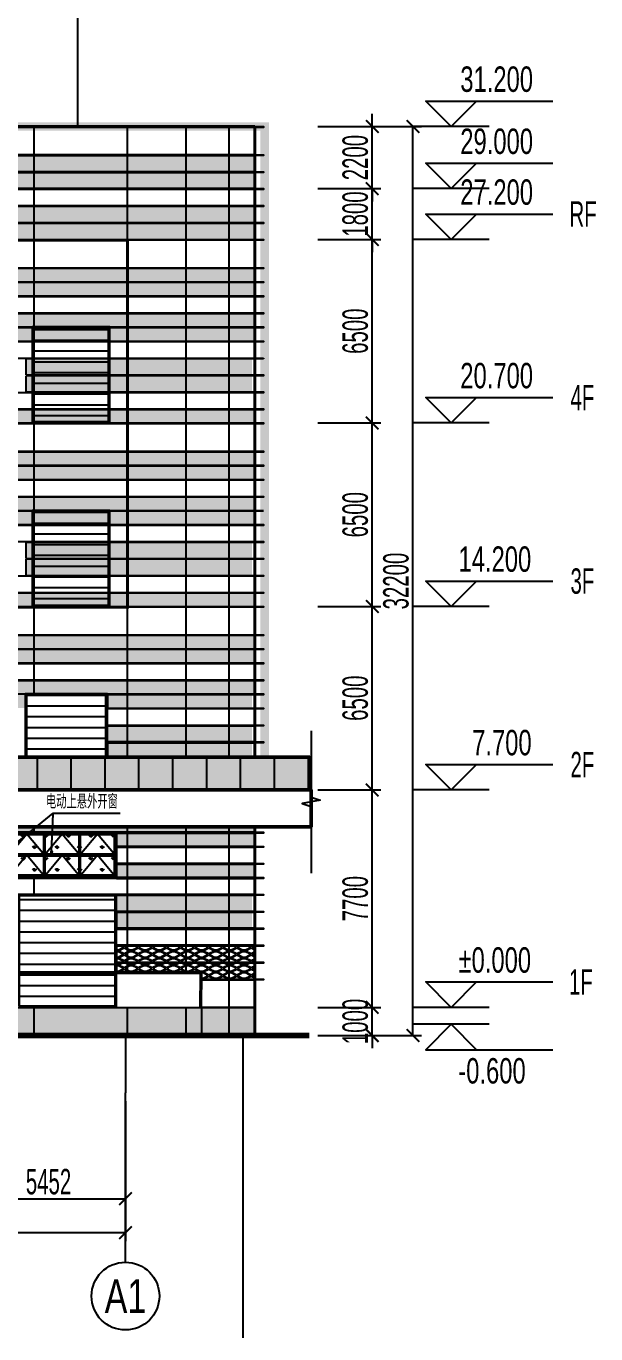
# Model space of a CAD drawing. Extents: x 137748 to 546915, y -417571 to -267079.
# Drawn here: x 280905 to 301083, y -380068 to -333748 of the extents above; entities that cross this region are included whole.
import ezdxf
from ezdxf.enums import TextEntityAlignment as Align

# ---------------------------------------------------------------- set-up
doc = ezdxf.new("R2010")
doc.units = 0
doc.layers.get('0').update_dxf_attribs({"color": 8})
doc.layers.get('Defpoints').update_dxf_attribs({"color": 8})
for name, color, linetype in [('#填充层', 8, 'Continuous'), ('#大样、节点索引蓝线', 8, 'Continuous'), ('#幕墙分格线-立面', 8, 'Continuous'), ('#文字', 8, 'Continuous'), ('#标注', 8, 'Continuous'), ('A-ELEV-1', 8, 'Continuous'), ('A-ELEV-2', 8, 'Continuous'), ('A-ELEV-3', 8, 'Continuous'), ('A-ELEV-8', 8, 'Continuous'), ('A-FLOR-RAIL', 8, 'Continuous'), ('DIM_LEAD', 8, 'Continuous'), ('DIM_SYMB', 8, 'Continuous'), ('E-HATCH3', 8, 'Continuous'), ('E_WINDOW', 8, 'Continuous'), ('STAIR', 8, 'Continuous'), ('xx', 8, 'Continuous')]:
    doc.layers.add(name, color=color, linetype=linetype)
doc.layers.add('A-WALL', color=8, linetype='Continuous', lineweight=50)
doc.layers.add('PUB_TEXT', color=8, linetype='Continuous', lineweight=5)
doc.styles.add('#文字', font='jrs.shx', dxfattribs={"width": 0.7, "bigfont": 'hztxt.shx'})
doc.styles.add('_TCH_DIM', font='SIMPLEX', dxfattribs={"bigfont": 'GBCBIG'})
doc.styles.add('HZ', font='jrs.shx', dxfattribs={"width": 0.6, "bigfont": 'hztxt.shx'})
doc.styles.add('JHZX', font='jrs.shx', dxfattribs={"width": 0.6, "bigfont": 'jhz.shx'})
doc.styles.add('楷体', font='', dxfattribs={"width": 0.75})
doc.styles.get('楷体').set_extended_font_data('KaiTi_GB2312')
doc.dimstyles.new('JZBZ-300', dxfattribs={"dimscale": 300, "dimtxt": 3, "dimasz": 1.5, "dimexe": 1, "dimexo": 1, "dimgap": 0.5, "dimtad": 1, "dimdec": 0, "dimdsep": 46, "dimtxsty": 'JHZX', "dimblk1": 'ARCHTICK', "dimblk2": 'ARCHTICK', "dimsah": 1, "dimcen": 0, "dimclrd": 1, "dimclre": 1, "dimclrt": 2, "dimadec": 1, "dimazin": 2, "dimtfac": 1, "dimtdec": 0, "dimtix": 1, "dimtmove": 0, "dimatfit": 3, "dimfxl": 1, "dimtolj": 1, "dimlwd": -1, "dimlwe": -1, "dimarcsym": 1})
pattern_1 = [(270, (57321.7, 368403.2), (500, -250), [50, -200]), (270, (57421.7, 368403.2), (500, -250), [50, -200]), (5e-10, (57571.7, 368478.22), (500, 250), [100, -400]), (5e-10, (57571.7, 368028.22), (500, 250), [100, -400]), (333.43495, (57171.71, 368503.22), (500, -2e-07), [223.6, -335.417]), (333.43495, (57371.71, 368353.22), (500, -1e-05), [223.6, -335.417]), (333.43495, (57171.71, 368478.22), (500, -2e-07), [167.7, -111.8, 167.7, -111.817]), (26.56505, (57171.71, 368278.22), (500, 2e-07), [167.7, -111.8, 167.7, -111.817]), (26.56505, (57371.71, 368403.22), (500, 2e-07), [223.6, -335.417]), (26.56505, (57171.71, 368253.22), (500, 2e-07), [223.6, -335.417])]
pattern_2 = [(0, (-232459.92, 369503.2), (0, 381), [])]

# ---------------------------------------------------------------- blocks, each defined once
blk = doc.blocks.new('R6-R1网格')
at = {"layer": 'E-HATCH3'}
h = blk.add_hatch(dxfattribs=at)
h.set_pattern_fill('菱形金属网', color=256, scale=250, angle=-90, style=0)
h.set_pattern_definition(pattern_1)
h.paths.add_polyline_path([(139050, 29600), (22887, 29600), (22887, 30170), (139050, 30170)])
h = blk.add_hatch(dxfattribs=at)
h.set_pattern_fill('菱形金属网', color=256, scale=250, angle=-90, style=0)
h.set_pattern_definition(pattern_1)
h.paths.add_polyline_path([(139050, 29000), (22887, 29000), (22887, 29570), (139050, 29570)])
h = blk.add_hatch(dxfattribs=at)
h.set_pattern_fill('菱形金属网', color=256, scale=250, angle=-90, style=0)
h.set_pattern_definition(pattern_1)
h.paths.add_polyline_path([(22887, 27800), (139050, 27800), (139050, 28370), (22887, 28370)])
h = blk.add_hatch(dxfattribs=at)
h.set_pattern_fill('菱形金属网', color=256, scale=250, angle=-90, style=0)
h.set_pattern_definition(pattern_1)
h.paths.add_polyline_path([(22887, 27200), (139050, 27200), (139050, 27770), (22887, 27770)])
h = blk.add_hatch(dxfattribs=at)
h.set_pattern_fill('菱形金属网', color=256, scale=250, angle=-90, style=0)
h.set_pattern_definition(pattern_1)
h.paths.add_polyline_path([(22887, 25700), (139050, 25700), (139050, 26170), (22887, 26170)])
h = blk.add_hatch(dxfattribs=at)
h.set_pattern_fill('菱形金属网', color=256, scale=250, angle=-90, style=0)
h.set_pattern_definition(pattern_1)
h.paths.add_polyline_path([(22887, 25200), (139050, 25200), (139050, 25670), (22887, 25670)])
h = blk.add_hatch(dxfattribs=at)
h.set_pattern_fill('菱形金属网', color=256, scale=250, angle=-90, style=0)
h.set_pattern_definition(pattern_1)
h.paths.add_polyline_path([(22887, 24100), (139050, 24100), (139050, 24570), (22887, 24570)])
h = blk.add_hatch(dxfattribs=at)
h.set_pattern_fill('菱形金属网', color=256, scale=250, angle=-90, style=0)
h.set_pattern_definition(pattern_1)
h.paths.add_polyline_path([(22887, 23600), (139050, 23600), (139050, 24070), (22887, 24070)])
h = blk.add_hatch(dxfattribs=at)
h.set_pattern_fill('菱形金属网', color=256, scale=250, angle=-90, style=0)
h.set_pattern_definition(pattern_1)
h.paths.add_polyline_path([(33983, 22400), (33983, 22970), (22984, 22970), (22984, 22400)])
h.paths.add_polyline_path([(69519, 22400), (69519, 22970), (35648, 22970), (35648, 22400)])
h.paths.add_polyline_path([(93699, 22400), (93699, 22970), (71311, 22970), (71311, 22400)])
h.paths.add_polyline_path([(129285, 22400), (129285, 22970), (95491, 22970), (95491, 22400)])
h.paths.add_polyline_path([(130950, 22970), (130950, 22400), (138950, 22400), (138950, 22970)])
h = blk.add_hatch(dxfattribs=at)
h.set_pattern_fill('菱形金属网', color=256, scale=250, angle=-90, style=0)
h.set_pattern_definition(pattern_1)
h.paths.add_polyline_path([(33983, 21800), (33983, 22370), (22984, 22370), (22984, 21800)])
h.paths.add_polyline_path([(69519, 21800), (69519, 22370), (35648, 22370), (35648, 21800)])
h.paths.add_polyline_path([(93699, 21800), (93699, 22370), (71311, 22370), (71311, 21800)])
h.paths.add_polyline_path([(129285, 21800), (129285, 22370), (95491, 22370), (95491, 21800)])
h.paths.add_polyline_path([(130950, 22370), (130950, 21800), (138950, 21800), (138950, 22370)])
h = blk.add_hatch(dxfattribs=at)
h.set_pattern_fill('菱形金属网', color=256, scale=250, angle=-90, style=0)
h.set_pattern_definition(pattern_1)
h.paths.add_polyline_path([(-100, 20700), (139050, 20700), (139050, 21170), (-100, 21170)])
h = blk.add_hatch(dxfattribs=at)
h.set_pattern_fill('菱形金属网', color=256, scale=250, angle=-90, style=0)
h.set_pattern_definition(pattern_1)
h.paths.add_polyline_path([(-100, 19200), (139050, 19200), (139050, 19670), (-100, 19670)])
h = blk.add_hatch(dxfattribs=at)
h.set_pattern_fill('菱形金属网', color=256, scale=250, angle=-90, style=0)
h.set_pattern_definition(pattern_1)
h.paths.add_polyline_path([(-100, 18700), (139050, 18700), (139050, 19170), (-100, 19170)])
h = blk.add_hatch(dxfattribs=at)
h.set_pattern_fill('菱形金属网', color=256, scale=250, angle=-90, style=0)
h.set_pattern_definition(pattern_1)
h.paths.add_polyline_path([(-100, 17600), (139050, 17600), (139050, 18070), (-100, 18070)])
h = blk.add_hatch(dxfattribs=at)
h.set_pattern_fill('菱形金属网', color=256, scale=250, angle=-90, style=0)
h.set_pattern_definition(pattern_1)
h.paths.add_polyline_path([(-100, 17100), (139050, 17100), (139050, 17570), (-100, 17570)])
h = blk.add_hatch(dxfattribs=at)
h.set_pattern_fill('菱形金属网', color=256, scale=250, angle=-90, style=0)
h.set_pattern_definition(pattern_1)
h.paths.add_polyline_path([(33983, 15900), (33983, 16470), (0, 16470), (0, 15900)])
h.paths.add_polyline_path([(69519, 15900), (69519, 16470), (35648, 16470), (35648, 15900)])
h.paths.add_polyline_path([(93699, 15900), (93699, 16470), (71311, 16470), (71311, 15900)])
h.paths.add_polyline_path([(130950, 16470), (130950, 15900), (138950, 15900), (138950, 16470)])
h.paths.add_polyline_path([(129285, 15900), (129285, 16470), (95491, 16470), (95491, 15900)])
h = blk.add_hatch(dxfattribs=at)
h.set_pattern_fill('菱形金属网', color=256, scale=250, angle=-90, style=0)
h.set_pattern_definition(pattern_1)
h.paths.add_polyline_path([(33983, 15300), (33983, 15870), (0, 15870), (0, 15300)])
h.paths.add_polyline_path([(69519, 15300), (69519, 15870), (35648, 15870), (35648, 15300)])
h.paths.add_polyline_path([(93699, 15300), (93699, 15870), (71311, 15870), (71311, 15300)])
h.paths.add_polyline_path([(130950, 15870), (130950, 15300), (138950, 15300), (138950, 15870)])
h.paths.add_polyline_path([(129285, 15300), (129285, 15870), (95491, 15870), (95491, 15300)])
h = blk.add_hatch(dxfattribs=at)
h.set_pattern_fill('菱形金属网', color=256, scale=250, angle=-90, style=0)
h.set_pattern_definition(pattern_1)
h.paths.add_polyline_path([(-100, 14200), (139050, 14200), (139050, 14670), (-100, 14670)])
h = blk.add_hatch(dxfattribs=at)
h.set_pattern_fill('菱形金属网', color=256, scale=250, angle=-90, style=0)
h.set_pattern_definition(pattern_1)
h.paths.add_polyline_path([(-100, 12700), (139050, 12700), (139050, 13170), (-100, 13170)])
h = blk.add_hatch(dxfattribs=at)
h.set_pattern_fill('菱形金属网', color=256, scale=250, angle=-90, style=0)
h.set_pattern_definition(pattern_1)
h.paths.add_polyline_path([(-100, 12200), (139050, 12200), (139050, 12670), (-100, 12670)])
h = blk.add_hatch(dxfattribs=at)
h.set_pattern_fill('菱形金属网', color=256, scale=250, angle=-90, style=0)
h.set_pattern_definition(pattern_1)
h.paths.add_polyline_path([(-100, 11100), (139050, 11100), (139050, 11570), (-100, 11570)])
h = blk.add_hatch(dxfattribs=at)
h.set_pattern_fill('菱形金属网', color=256, scale=250, angle=-90, style=0)
h.set_pattern_definition(pattern_1)
h.paths.add_polyline_path([(31091, 10600), (31091, 11070), (0, 11070), (0, 10600)])
h.paths.add_polyline_path([(133826, 11070), (133826, 10600), (138950, 10600), (138950, 11070)])
h.paths.add_polyline_path([(130915, 10600), (130915, 11070), (34002, 11070), (34002, 10600)])
h = blk.add_hatch(dxfattribs=at)
h.set_pattern_fill('菱形金属网', color=256, scale=250, angle=-90, style=0)
h.set_pattern_definition(pattern_1)
h.paths.add_polyline_path([(31091, 9400), (31091, 9970), (0, 9970), (0, 9400)])
h.paths.add_polyline_path([(133826, 9970), (133826, 9400), (138950, 9400), (138950, 9970)])
h.paths.add_polyline_path([(69519, 9400), (69519, 9970), (35841, 9970), (35841, 9400)])
h.paths.add_polyline_path([(93699, 9400), (93699, 9970), (71311, 9970), (71311, 9400)])
h.paths.add_polyline_path([(95491, 9970), (95491, 9400), (129169, 9400), (129169, 9970)])
h = blk.add_hatch(dxfattribs=at)
h.set_pattern_fill('菱形金属网', color=256, scale=250, angle=-90, style=0)
h.set_pattern_definition(pattern_1)
h.paths.add_polyline_path([(31091, 8800), (31091, 9370), (0, 9370), (0, 8800)])
h.paths.add_polyline_path([(133826, 9370), (133826, 8800), (138950, 8800), (138950, 9370)])
h.paths.add_polyline_path([(69519, 8800), (69519, 9370), (35841, 9370), (35841, 8800)])
h.paths.add_polyline_path([(93699, 8800), (93699, 9370), (71311, 9370), (71311, 8800)])
h.paths.add_polyline_path([(95491, 9370), (95491, 8800), (129169, 8800), (129169, 9370)])
h = blk.add_hatch(dxfattribs=at)
h.set_pattern_fill('菱形金属网', color=256, scale=250, angle=-90, style=0)
h.set_pattern_definition(pattern_1)
h.paths.add_polyline_path([(31091, 7700), (31091, 8170), (0, 8170), (0, 7700)])
h.paths.add_polyline_path([(133826, 8170), (133826, 7700), (138950, 7700), (138950, 8170)])
h.paths.add_polyline_path([(35841, 8170), (35841, 7700), (129169, 7700), (129169, 8170)])
h = blk.add_hatch(dxfattribs=at)
h.set_pattern_fill('菱形金属网', color=256, scale=250, angle=-90, style=0)
h.set_pattern_definition(pattern_1)
h.paths.add_polyline_path([(-100, 6670), (139050, 6670), (139050, 6200), (-100, 6200)])
h = blk.add_hatch(dxfattribs=at)
h.set_pattern_fill('菱形金属网', color=256, scale=250, angle=-90, style=0)
h.set_pattern_definition(pattern_1)
h.paths.add_polyline_path([(30662, 5700), (30662, 6170), (-100, 6170), (-100, 5700)])
h.paths.add_polyline_path([(134153, 6170), (134153, 5700), (139050, 5700), (139050, 6170)])
h.paths.add_polyline_path([(129048, 5700), (129048, 6170), (35961, 6170), (35961, 5700)])
h = blk.add_hatch(dxfattribs=at)
h.set_pattern_fill('菱形金属网', color=256, scale=250, angle=-90, style=0)
h.set_pattern_definition(pattern_1)
h.paths.add_polyline_path([(30662, 4600), (30662, 5070), (-100, 5070), (-100, 4600)])
h.paths.add_polyline_path([(129048, 4600), (129048, 5070), (35961, 5070), (35961, 4600)])
h.paths.add_polyline_path([(134153, 5070), (134153, 4600), (139050, 4600), (139050, 5070)])
h = blk.add_hatch(dxfattribs=at)
h.set_pattern_fill('菱形金属网', color=256, scale=250, angle=-90, style=0)
h.set_pattern_definition(pattern_1)
h.paths.add_polyline_path([(30662, 3400), (30662, 3970), (0, 3970), (0, 3400)])
h.paths.add_polyline_path([(134148, 3970), (134148, 3400), (138950, 3400), (138950, 3970)])
h.paths.add_polyline_path([(35962, 3970), (35962, 3400), (129024, 3400), (129024, 3970)])
h = blk.add_hatch(dxfattribs=at)
h.set_pattern_fill('菱形金属网', color=256, scale=250, angle=-90, style=0)
h.set_pattern_definition(pattern_1)
h.paths.add_polyline_path([(30662, 2800), (30662, 3370), (0, 3370), (0, 2800)])
h.paths.add_polyline_path([(134148, 3370), (134148, 2800), (138950, 2800), (138950, 3370)])
h.paths.add_polyline_path([(129024, 2800), (129024, 3370), (35962, 3370), (35962, 2800)])
h = blk.add_hatch(dxfattribs=at)
h.set_pattern_fill('菱形金属网', color=256, scale=250, angle=-90, style=0)
h.set_pattern_definition(pattern_1)
h.paths.add_polyline_path([(134148, 1600), (139050, 1600), (139050, 2170), (134148, 2170)])
h = blk.add_hatch(dxfattribs=at)
h.set_pattern_fill('菱形金属网', color=256, scale=250, angle=-90, style=0)
h.set_pattern_definition(pattern_1)
h.paths.add_polyline_path([(134148, 1570), (134148, 1252), (137161, 1252), (137161, 1000), (139050, 1000), (139050, 1570)])
at = {"layer": 'A-ELEV-1'}
for p, q in [((134148, 3400), (134148, 3970)), ((134148, 3370), (134148, 2800))]:
    blk.add_line(p, q, dxfattribs=at)
at = {"layer": 'A-ELEV-1', "ltscale": 5}
for points in [[(139050, 30200), (22887, 30200), (22887, 31200), (139050, 31200)], [(139050, 29600), (22887, 29600), (22887, 30170), (139050, 30170)], [(139050, 29000), (22887, 29000), (22887, 29570), (139050, 29570)], [(22887, 28400), (139050, 28400), (139050, 28970), (22887, 28970)], [(22887, 27800), (139050, 27800), (139050, 28370), (22887, 28370)], [(22887, 27200), (139050, 27200), (139050, 27770), (22887, 27770)], [(22887, 26200), (139050, 26200), (139050, 27170), (22887, 27170)], [(22887, 25700), (139050, 25700), (139050, 26170), (22887, 26170)], [(22887, 25200), (139050, 25200), (139050, 25670), (22887, 25670)], [(22887, 24600), (139050, 24600), (139050, 25170), (22887, 25170)], [(22887, 24100), (139050, 24100), (139050, 24570), (22887, 24570)], [(22887, 23600), (139050, 23600), (139050, 24070), (22887, 24070)], [(-100, 20700), (139050, 20700), (139050, 21170), (-100, 21170)], [(-100, 19700), (139050, 19700), (139050, 20670), (-100, 20670)], [(-100, 19200), (139050, 19200), (139050, 19670), (-100, 19670)], [(-100, 18700), (139050, 18700), (139050, 19170), (-100, 19170)], [(-100, 18100), (139050, 18100), (139050, 18670), (-100, 18670)], [(-100, 17600), (139050, 17600), (139050, 18070), (-100, 18070)], [(-100, 17100), (139050, 17100), (139050, 17570), (-100, 17570)], [(-100, 14200), (139050, 14200), (139050, 14670), (-100, 14670)], [(-100, 13200), (139050, 13200), (139050, 14170), (-100, 14170)], [(-100, 12700), (139050, 12700), (139050, 13170), (-100, 13170)], [(-100, 12200), (139050, 12200), (139050, 12670), (-100, 12670)], [(-100, 11600), (139050, 11600), (139050, 12170), (-100, 12170)], [(-100, 11100), (139050, 11100), (139050, 11570), (-100, 11570)], [(133826, 11070), (133826, 10600), (139050, 10600), (139050, 11070)], [(134148, 1600), (139050, 1600), (139050, 2170), (134148, 2170)], [(134148, 1570), (134148, 1252), (137161, 1252), (137161, 1000), (139050, 1000), (139050, 1570)]]:
    blk.add_lwpolyline(points, close=True, dxfattribs=at)
for points in [[(130950, 23000), (139050, 23000), (139050, 23570), (22887, 23570), (22887, 23000), (33983, 23000)], [(130950, 22400), (139050, 22400), (139050, 22970), (130950, 22970)], [(130950, 21800), (139050, 21800), (139050, 22370), (130950, 22370)], [(33983, 21770), (-100, 21770), (-100, 21200), (139050, 21200), (139050, 21770), (130950, 21770)], [(130950, 16500), (139050, 16500), (139050, 17070), (-100, 17070), (-100, 16500), (33983, 16500)], [(130950, 15900), (139050, 15900), (139050, 16470), (130950, 16470)], [(130950, 15300), (139050, 15300), (139050, 15870), (130950, 15870)], [(33983, 15270), (-100, 15270), (-100, 14700), (139050, 14700), (139050, 15270), (130950, 15270)], [(133826, 10000), (139050, 10000), (139050, 10570), (133826, 10570)], [(133826, 9970), (139050, 9970), (139050, 9400), (133826, 9400)], [(133826, 9370), (139050, 9370), (139050, 8800), (133826, 8800)], [(133826, 8770), (139050, 8770), (139050, 8200), (133826, 8200)], [(133826, 8170), (139050, 8170), (139050, 7700), (133826, 7700)], [(133826, 7670), (139050, 7670), (139050, 6700), (-100, 6700)], [(-100, 6670), (139050, 6670), (139050, 6200), (-100, 6200), (-100, 6670)], [(134153, 6170), (139050, 6170), (139050, 5700), (134153, 5700)], [(134153, 5670), (139050, 5670), (139050, 5100), (134153, 5100)], [(134153, 5070), (139050, 5070), (139050, 4600), (134153, 4600)], [(134153, 4570), (139050, 4570), (139050, 4000), (134148, 4000)], [(134148, 3970), (139050, 3970), (139050, 3400), (134148, 3400)], [(134148, 3370), (139050, 3370), (139050, 2800), (134148, 2800)], [(134148, 2770), (139050, 2770), (139050, 2200), (134148, 2200)], [(137159, 970), (139050, 970), (139050, 0), (137152, 0)]]:
    blk.add_lwpolyline(points, dxfattribs=at)
at = {"layer": 'A-ELEV-1'}
for points in [[(130950, 22400), (130950, 22970)], [(130950, 21800), (130950, 22370)], [(130950, 15900), (130950, 16470)], [(130950, 15300), (130950, 15870)], [(133826, 9400), (133826, 9970)], [(133826, 9370), (133826, 8800)], [(133826, 7700), (133826, 8170)]]:
    blk.add_lwpolyline(points, dxfattribs=at)
blk = doc.blocks.new('R6-R1板')
at = {"layer": 'A-ELEV-2'}
for p, q in [((116746, 22030), (-18, 22030)), ((-18, 22030), (-18, 22000)), ((-18, 22000), (8386, 22000)), ((139733, 16630), (-18, 16630)), ((-18, 16600), (139733, 16600)), ((2183, -970), (583, -970))]:
    blk.add_line(p, q, dxfattribs=at)
for points in [[(116746, 30230), (-18, 30230), (-18, 30200), (116746, 30200)], [(95789, 30230), (-18, 30230), (-18, 30200), (95789, 30200)], [(116746, 29230), (-18, 29230), (-18, 29200), (116746, 29200)], [(116746, 28630), (-18, 28630), (-18, 28600), (116746, 28600)], [(116746, 28030), (-18, 28030), (-18, 28000), (116746, 28000)], [(116746, 27430), (-18, 27430), (-18, 27400), (116746, 27400)], [(116746, 26830), (-18, 26830), (-18, 26800), (116746, 26800)], [(116746, 26230), (-18, 26230), (-18, 26200), (116746, 26200)], [(116746, 25230), (-18, 25230), (-18, 25200), (116746, 25200)], [(116746, 24730), (-18, 24730), (-18, 24700), (116746, 24700)], [(116746, 24230), (-18, 24230), (-18, 24200), (116746, 24200)], [(116746, 23630), (-18, 23630), (-18, 23600), (116746, 23600)], [(116746, 23130), (-18, 23130), (-18, 23100), (116746, 23100)], [(116746, 22630), (-18, 22630), (-18, 22600), (116746, 22600)], [(139733, 20230), (-18, 20230), (-18, 20200), (139733, 20200)], [(95789, 20230), (-18, 20230), (-18, 20200), (95789, 20200)], [(139733, 19730), (-18, 19730), (-18, 19700), (139733, 19700)], [(95789, 19730), (-18, 19730), (-18, 19700), (95789, 19700)], [(139733, 18730), (-18, 18730), (-18, 18700), (139733, 18700)], [(96135, 18730), (-18, 18730), (-18, 18700), (96135, 18700)], [(139733, 18230), (-18, 18230), (-18, 18200), (139733, 18200)], [(139733, 17730), (-18, 17730), (-18, 17700), (139733, 17700)], [(139733, 17130), (-18, 17130), (-18, 17100), (139733, 17100)], [(139733, 16130), (-18, 16130), (-18, 16100), (139733, 16100)], [(139733, 13730), (-18, 13730), (-18, 13700), (139733, 13700)], [(139733, 13230), (-18, 13230), (-18, 13200), (139733, 13200)], [(139733, 12230), (-18, 12230), (-18, 12200), (139733, 12200)], [(139733, 11730), (-18, 11730), (-18, 11700), (139733, 11700)], [(139733, 11230), (-18, 11230), (-18, 11200), (139733, 11200)], [(139733, 10630), (-18, 10630), (-18, 10600), (139733, 10600)]]:
    blk.add_lwpolyline(points, close=True, dxfattribs=at)
for points in [[(8386, 21430), (-18, 21430), (-18, 21400), (8386, 21400)], [(8386, 20830), (-18, 20830), (-18, 20800), (139733, 20800), (139733, 20830), (105350, 20830)], [(105350, 15500), (139733, 15500), (139733, 15530), (-18, 15530), (-18, 15500), (8383, 15500)], [(8383, 14930), (-18, 14930), (-18, 14900), (8383, 14900)], [(8383, 14330), (-18, 14330), (-18, 14300), (139733, 14300), (139733, 14330), (105350, 14330)], [(108513, 10100), (139733, 10100), (139733, 10130), (-18, 10130), (-18, 10100), (5507, 10100)], [(5507, 9630), (-18, 9630), (-18, 9600), (5507, 9600)], [(5507, 9030), (-18, 9030), (-18, 9000), (5507, 9000)], [(5507, 8430), (-18, 8430), (-18, 8400), (5507, 8400)], [(5507, 7830), (-18, 7830), (-18, 7800), (5507, 7800)], [(5507, 7230), (-18, 7230), (-18, 7200), (5507, 7200)], [(5507, 6730), (-18, 6730), (-18, 6700), (5507, 6700)], [(5725, 6700), (103492, 6700)], [(108547, 5700), (139733, 5700), (139733, 5730), (-18, 5730), (-18, 5700), (5725, 5700)], [(5185, 5230), (-18, 5230), (-18, 5200), (5185, 5200)], [(5185, 4730), (-18, 4730), (-18, 4700), (5185, 4700)], [(5185, 4130), (-18, 4130), (-18, 4100), (5185, 4100)], [(5185, 3630), (-18, 3630), (-18, 3600), (139733, 3600), (139733, 3630), (108671, 3630)], [(8685, 3030), (-18, 3030), (-18, 3000), (5185, 3000)], [(5185, 2430), (-18, 2430), (-18, 2400), (5185, 2400)], [(5185, 1830), (-18, 1830), (-18, 1800), (5185, 1800)], [(5185, 1230), (5185, 1800)], [(5185, 1230), (-18, 1230), (-18, 1200), (5185, 1200)], [(5185, 630), (-18, 630), (-18, 600), (5185, 600)], [(2174, 30), (-18, 30), (-18, 0), (2187, 0)]]:
    blk.add_lwpolyline(points, dxfattribs=at)
blk = doc.blocks.new('NHGJUY')
at = {"layer": '#幕墙分格线-立面', "ltscale": 300}
for p, q in [((281193, -357403), (281193, -337333)), ((284492, -367252), (284492, -337333)), ((286573, -367252), (286573, -337333)), ((288097, -369503), (288097, -337333)), ((281193, -362303), (281193, -362103)), ((281193, -364503), (281193, -363933)), ((281193, -369503), (281193, -368503)), ((284492, -369503), (284492, -368503)), ((286573, -369503), (286573, -368503))]:
    blk.add_line(p, q, dxfattribs=at)
blk = doc.blocks.new('*U50')
blk.add_wipeout([(-4.324, 5), (-4.949, 4.921), (-5.558, 4.765), (-6.143, 4.533), (-6.694, 4.23), (-7.203, 3.86), (-7.662, 3.43), (-8.063, 2.945), (-8.4, 2.414), (-8.668, 1.844), (-8.862, 1.246), (-8.98, 0.628), (-9.02, 0), (-8.98, -0.628), (-8.862, -1.246), (-8.668, -1.844), (-8.4, -2.414), (-8.063, -2.945), (-7.662, -3.43), (-7.203, -3.86), (-6.694, -4.23), (-6.143, -4.533), (-5.558, -4.765), (-4.949, -4.921), (-4.324, -5), (-3.695, -5), (-3.071, -4.921), (-2.462, -4.765), (-1.877, -4.533), (-1.325, -4.23), (-0.816, -3.86), (-0.358, -3.43), (0.043, -2.945), (0.38, -2.414), (0.648, -1.844), (0.843, -1.246), (0.96, -0.628), (1, 0), (0.96, 0.628), (0.843, 1.246), (0.648, 1.844), (0.38, 2.414), (0.043, 2.945), (-0.358, 3.43), (-0.816, 3.86), (-1.325, 4.23), (-1.877, 4.533), (-2.462, 4.765), (-3.071, 4.921), (-3.695, 5)])
blk.add_line((0.992, 0), (11.394, 0))
at = {"layer": '#文字', "style": 'JHZX', "width": 0.714555}
blk.add_attdef('DANO.', text='', height=3.5, rotation=90, dxfattribs=at).set_placement((-2.058, -4.015), (-2.058, 3.821), align=Align.FIT)
blk = doc.blocks.new('_ARCHTICK')
at = {"color": 0, "linetype": 'ByBlock', "const_width": 0.15}
blk.add_lwpolyline([(-0.5, -0.5), (0.5, 0.5)], dxfattribs=at)
blk = doc.blocks.new('*D64')
at = {"layer": '#标注', "color": 8, "linetype": 'ByBlock', "transparency": 16777216}
for p, q in [((177039, -371832), (177039, -376782)), ((284423, -371832), (284423, -376782)), ((177039, -376482), (284423, -376482))]:
    blk.add_line(p, q, dxfattribs=at)
at = {"layer": 'Defpoints', "color": 0, "transparency": 16777216}
for p in [(177039, -371532), (284423, -371532), (284423, -376482)]:
    blk.add_point(p, dxfattribs=at)
at = {"layer": '#标注', "color": 8, "transparency": 16777216, "xscale": 450, "yscale": 450, "zscale": 450, "rotation": 180}
blk.add_blockref('_ARCHTICK', (177039, -376482), dxfattribs=at)
at = {"layer": '#标注', "color": 8, "transparency": 16777216, "xscale": 450, "yscale": 450, "zscale": 450}
blk.add_blockref('_ARCHTICK', (284423, -376482), dxfattribs=at)
at = {"layer": '#标注', "color": 8, "transparency": 16777216, "insert": (230731, -375882), "char_height": 900, "attachment_point": 5, "style": 'JHZX'}
blk.add_mtext('\\A1;107384', dxfattribs=at)
blk = doc.blocks.new('*D75')
at = {"layer": '#标注', "color": 8, "linetype": 'ByBlock', "transparency": 16777216}
for p, q in [((278971, -371832), (278971, -375582)), ((284423, -371832), (284423, -375582)), ((278971, -375282), (284423, -375282))]:
    blk.add_line(p, q, dxfattribs=at)
at = {"layer": 'Defpoints', "color": 0, "transparency": 16777216}
for p in [(278971, -371532), (284423, -371532), (284423, -375282)]:
    blk.add_point(p, dxfattribs=at)
at = {"layer": '#标注', "color": 8, "transparency": 16777216, "xscale": 450, "yscale": 450, "zscale": 450, "rotation": 180}
blk.add_blockref('_ARCHTICK', (278971, -375282), dxfattribs=at)
at = {"layer": '#标注', "color": 8, "transparency": 16777216, "xscale": 450, "yscale": 450, "zscale": 450}
blk.add_blockref('_ARCHTICK', (284423, -375282), dxfattribs=at)
at = {"layer": '#标注', "color": 8, "transparency": 16777216, "insert": (281697, -374682), "char_height": 900, "attachment_point": 5, "style": 'JHZX'}
blk.add_mtext('\\A1;5452', dxfattribs=at)
blk = doc.blocks.new('*D79')
at = {"layer": '#标注', "color": 8, "linetype": 'ByBlock', "ltscale": 300, "transparency": 16777216}
for p, q in [((293164, -368503), (293164, -368053)), ((291236, -368503), (293464, -368503)), ((293164, -369503), (293164, -368503)), ((291236, -369503), (293464, -369503)), ((293164, -369503), (293164, -369953))]:
    blk.add_line(p, q, dxfattribs=at)
at = {"layer": 'Defpoints', "color": 0, "ltscale": 300, "transparency": 16777216}
for p in [(290936, -368503), (293164, -368503), (290936, -369503)]:
    blk.add_point(p, dxfattribs=at)
at = {"layer": '#标注', "color": 8, "ltscale": 300, "transparency": 16777216, "xscale": 450, "yscale": 450, "zscale": 450}
for p, rotation in [((293164, -368503), 270), ((293164, -369503), 90)]:
    blk.add_blockref('_ARCHTICK', p, dxfattribs=dict(at, rotation=rotation))
at = {"layer": '#标注', "color": 8, "ltscale": 300, "transparency": 16777216, "insert": (292564, -369003), "char_height": 900, "attachment_point": 5, "rotation": 90, "style": 'JHZX'}
blk.add_mtext('\\A1;1000', dxfattribs=at)
blk = doc.blocks.new('*D80')
at = {"layer": '#标注', "color": 8, "linetype": 'ByBlock', "ltscale": 300, "transparency": 16777216}
for p, q in [((291236, -360803), (293464, -360803)), ((293164, -368503), (293164, -360803)), ((291236, -368503), (293464, -368503))]:
    blk.add_line(p, q, dxfattribs=at)
at = {"layer": 'Defpoints', "color": 0, "ltscale": 300, "transparency": 16777216}
for p in [(290936, -360803), (293164, -360803), (290936, -368503)]:
    blk.add_point(p, dxfattribs=at)
at = {"layer": '#标注', "color": 8, "ltscale": 300, "transparency": 16777216, "xscale": 450, "yscale": 450, "zscale": 450}
for p, rotation in [((293164, -360803), 90), ((293164, -368503), 270)]:
    blk.add_blockref('_ARCHTICK', p, dxfattribs=dict(at, rotation=rotation))
at = {"layer": '#标注', "color": 8, "ltscale": 300, "transparency": 16777216, "insert": (292564, -364653), "char_height": 900, "attachment_point": 5, "rotation": 90, "style": 'JHZX'}
blk.add_mtext('\\A1;7700', dxfattribs=at)
blk = doc.blocks.new('*D81')
at = {"layer": '#标注', "color": 8, "linetype": 'ByBlock', "ltscale": 300, "transparency": 16777216}
for p, q in [((291236, -354303), (293464, -354303)), ((293164, -360803), (293164, -354303)), ((291236, -360803), (293464, -360803))]:
    blk.add_line(p, q, dxfattribs=at)
at = {"layer": 'Defpoints', "color": 0, "ltscale": 300, "transparency": 16777216}
for p in [(290936, -354303), (293164, -354303), (290936, -360803)]:
    blk.add_point(p, dxfattribs=at)
at = {"layer": '#标注', "color": 8, "ltscale": 300, "transparency": 16777216, "xscale": 450, "yscale": 450, "zscale": 450}
for p, rotation in [((293164, -354303), 90), ((293164, -360803), 270)]:
    blk.add_blockref('_ARCHTICK', p, dxfattribs=dict(at, rotation=rotation))
at = {"layer": '#标注', "color": 8, "ltscale": 300, "transparency": 16777216, "insert": (292564, -357553), "char_height": 900, "attachment_point": 5, "rotation": 90, "style": 'JHZX'}
blk.add_mtext('\\A1;6500', dxfattribs=at)
blk = doc.blocks.new('*D82')
at = {"layer": '#标注', "color": 8, "linetype": 'ByBlock', "ltscale": 300, "transparency": 16777216}
for p, q in [((291236, -347803), (293464, -347803)), ((293164, -354303), (293164, -347803)), ((291236, -354303), (293464, -354303))]:
    blk.add_line(p, q, dxfattribs=at)
at = {"layer": 'Defpoints', "color": 0, "ltscale": 300, "transparency": 16777216}
for p in [(290936, -347803), (293164, -347803), (290936, -354303)]:
    blk.add_point(p, dxfattribs=at)
at = {"layer": '#标注', "color": 8, "ltscale": 300, "transparency": 16777216, "xscale": 450, "yscale": 450, "zscale": 450}
for p, rotation in [((293164, -347803), 90), ((293164, -354303), 270)]:
    blk.add_blockref('_ARCHTICK', p, dxfattribs=dict(at, rotation=rotation))
at = {"layer": '#标注', "color": 8, "ltscale": 300, "transparency": 16777216, "insert": (292564, -351053), "char_height": 900, "attachment_point": 5, "rotation": 90, "style": 'JHZX'}
blk.add_mtext('\\A1;6500', dxfattribs=at)
blk = doc.blocks.new('*D83')
at = {"layer": '#标注', "color": 8, "linetype": 'ByBlock', "ltscale": 300, "transparency": 16777216}
for p, q in [((291236, -341303), (293464, -341303)), ((293164, -347803), (293164, -341303)), ((291236, -347803), (293464, -347803))]:
    blk.add_line(p, q, dxfattribs=at)
at = {"layer": 'Defpoints', "color": 0, "ltscale": 300, "transparency": 16777216}
for p in [(290936, -341303), (293164, -341303), (290936, -347803)]:
    blk.add_point(p, dxfattribs=at)
at = {"layer": '#标注', "color": 8, "ltscale": 300, "transparency": 16777216, "xscale": 450, "yscale": 450, "zscale": 450}
for p, rotation in [((293164, -341303), 90), ((293164, -347803), 270)]:
    blk.add_blockref('_ARCHTICK', p, dxfattribs=dict(at, rotation=rotation))
at = {"layer": '#标注', "color": 8, "ltscale": 300, "transparency": 16777216, "insert": (292564, -344553), "char_height": 900, "attachment_point": 5, "rotation": 90, "style": 'JHZX'}
blk.add_mtext('\\A1;6500', dxfattribs=at)
blk = doc.blocks.new('*D84')
at = {"layer": '#标注', "color": 8, "linetype": 'ByBlock', "ltscale": 300, "transparency": 16777216}
for p, q in [((293164, -339503), (293164, -339053)), ((291236, -339503), (293464, -339503)), ((293164, -341303), (293164, -339503)), ((291236, -341303), (293464, -341303)), ((293164, -341303), (293164, -341753))]:
    blk.add_line(p, q, dxfattribs=at)
at = {"layer": 'Defpoints', "color": 0, "ltscale": 300, "transparency": 16777216}
for p in [(290936, -339503), (293164, -339503), (290936, -341303)]:
    blk.add_point(p, dxfattribs=at)
at = {"layer": '#标注', "color": 8, "ltscale": 300, "transparency": 16777216, "xscale": 450, "yscale": 450, "zscale": 450}
for p, rotation in [((293164, -339503), 270), ((293164, -341303), 90)]:
    blk.add_blockref('_ARCHTICK', p, dxfattribs=dict(at, rotation=rotation))
at = {"layer": '#标注', "color": 8, "ltscale": 300, "transparency": 16777216, "insert": (292564, -340403), "char_height": 900, "attachment_point": 5, "rotation": 90, "style": 'JHZX'}
blk.add_mtext('\\A1;1800', dxfattribs=at)
blk = doc.blocks.new('*D85')
at = {"layer": '#标注', "color": 8, "linetype": 'ByBlock', "ltscale": 300, "transparency": 16777216}
for p, q in [((293164, -337303), (293164, -336853)), ((291236, -337303), (293464, -337303)), ((293164, -339503), (293164, -337303)), ((291236, -339503), (293464, -339503)), ((293164, -339503), (293164, -339953))]:
    blk.add_line(p, q, dxfattribs=at)
at = {"layer": 'Defpoints', "color": 0, "ltscale": 300, "transparency": 16777216}
for p in [(290936, -337303), (293164, -337303), (290936, -339503)]:
    blk.add_point(p, dxfattribs=at)
at = {"layer": '#标注', "color": 8, "ltscale": 300, "transparency": 16777216, "xscale": 450, "yscale": 450, "zscale": 450}
for p, rotation in [((293164, -337303), 270), ((293164, -339503), 90)]:
    blk.add_blockref('_ARCHTICK', p, dxfattribs=dict(at, rotation=rotation))
at = {"layer": '#标注', "color": 8, "ltscale": 300, "transparency": 16777216, "insert": (292564, -338403), "char_height": 900, "attachment_point": 5, "rotation": 90, "style": 'JHZX'}
blk.add_mtext('\\A1;2200', dxfattribs=at)
blk = doc.blocks.new('*D86')
at = {"layer": '#标注', "color": 8, "linetype": 'ByBlock', "ltscale": 300, "transparency": 16777216}
for p, q in [((291236, -337303), (294906, -337303)), ((294606, -369503), (294606, -337303)), ((291236, -369503), (294906, -369503))]:
    blk.add_line(p, q, dxfattribs=at)
at = {"layer": 'Defpoints', "color": 0, "ltscale": 300, "transparency": 16777216}
for p in [(290936, -337303), (294606, -337303), (290936, -369503)]:
    blk.add_point(p, dxfattribs=at)
at = {"layer": '#标注', "color": 8, "ltscale": 300, "transparency": 16777216, "xscale": 450, "yscale": 450, "zscale": 450}
for p, rotation in [((294606, -337303), 90), ((294606, -369503), 270)]:
    blk.add_blockref('_ARCHTICK', p, dxfattribs=dict(at, rotation=rotation))
at = {"layer": '#标注', "color": 8, "ltscale": 300, "transparency": 16777216, "insert": (294006, -353403), "char_height": 900, "attachment_point": 5, "rotation": 90, "style": 'JHZX'}
blk.add_mtext('\\A1;32200', dxfattribs=at)
blk = doc.blocks.new('*U364')
blk.add_line((0, -20), (0, 0))
blk.add_circle((0, -24), 4)
at = {"style": 'JHZX', "width": 0.75}
blk.add_attdef('AXES', text='', height=4, dxfattribs=at).set_placement((0, -24), align=Align.MIDDLE_CENTER)
blk = doc.blocks.new('LEVEL')
blk.add_line((9, 0), (0, 0))
blk.add_lwpolyline([(7.5, 3), (4.5, 0), (1.5, 3), (16.5, 3)])
at = {"style": '楷体', "width": 0.75}
blk.add_attdef('LEVEL', text='', height=3.5, dxfattribs=at).set_placement((9.33, 5.59), align=Align.MIDDLE_CENTER)
blk.add_attdef('FLOOR', text='', height=3.5, dxfattribs=at).set_placement((17.5, 3), align=Align.MIDDLE_LEFT)
blk = doc.blocks.new('A$C5ad05fef')
at = {"layer": 'E-HATCH3'}
h = blk.add_hatch(dxfattribs=at)
h.set_pattern_fill('GRASS', color=256, scale=200, style=0)
h.set_pattern_definition([(90, (-232459.92, 369503.2), (-399.1182, 399.1182), [105.83226, -692.40406]), (45, (-232459.9, 369503.2), (-399.11846, 399.11846), [105.83226, -458.60646]), (135, (-232459.9, 369503.2), (-399.11846, -399.11846), [105.83226, -458.60646])])
h.paths.add_polyline_path([(51643, 5600), (46543, 5600), (46543, 7200), (51643, 7200)])
at = {"layer": 'E_WINDOW'}
h = blk.add_hatch(dxfattribs=at)
h.set_pattern_fill('LINE', color=256, scale=400)
h.set_pattern_definition(pattern_2)
h.paths.add_polyline_path([(48713, 21750), (51364, 21750), (51364, 25050), (48713, 25050)])
h = blk.add_hatch(dxfattribs=at)
h.set_pattern_fill('LINE', color=256, scale=400)
h.set_pattern_definition(pattern_2)
h.paths.add_polyline_path([(48713, 15250), (51364, 15250), (51364, 18550), (48713, 18550)])
h = blk.add_hatch(dxfattribs=at)
h.set_pattern_fill('LINE', color=256, scale=400)
h.set_pattern_definition(pattern_2)
h.paths.add_polyline_path([(48460, 8750), (51271, 8750), (51271, 12050), (48460, 12050)])
h = blk.add_hatch(dxfattribs=at)
h.set_pattern_fill('LINE', color=256, scale=400)
h.set_pattern_definition(pattern_2)
h.paths.add_polyline_path([(48193, 1050), (51593, 1050), (51593, 4950), (48193, 4950)])
at = {"layer": 'DIM_LEAD', "const_width": 60}
blk.add_lwpolyline([(49344, 6476, 1), (49346, 6536, 1)], format="xyb", close=True, dxfattribs=at)
at = {"layer": 'E_WINDOW', "ltscale": 250}
for points in [[(48663, 21700), (51414, 21700), (51414, 25100), (48663, 25100)], [(48713, 21750), (51364, 21750), (51364, 25050), (48713, 25050)], [(48663, 15200), (51414, 15200), (51414, 18600), (48663, 18600)], [(48713, 15250), (51364, 15250), (51364, 18550), (48713, 18550)], [(48410, 8700), (51321, 8700), (51321, 12100), (48410, 12100)], [(48460, 8750), (51271, 8750), (51271, 12050), (48460, 12050)], [(51643, 5600), (46543, 5600), (46543, 7200), (51643, 7200)], [(51593, 5650), (46593, 5650), (46593, 7150), (51593, 7150)], [(49063, 6430), (47873, 6430), (47873, 7120), (49063, 7120)], [(50313, 6430), (49123, 6430), (49123, 7120), (50313, 7120)], [(51563, 6430), (50373, 6430), (50373, 7120), (51563, 7120)], [(49063, 5680), (47873, 5680), (47873, 6370), (49063, 6370)], [(50313, 5680), (49123, 5680), (49123, 6370), (50313, 6370)], [(51563, 5680), (50373, 5680), (50373, 6370), (51563, 6370)], [(48143, 1000), (51643, 1000), (51643, 5000), (48143, 5000)], [(48193, 1050), (51593, 1050), (51593, 4950), (48193, 4950)]]:
    blk.add_lwpolyline(points, close=True, dxfattribs=at)
for points in [[(47843, 6400), (48468, 7150), (49093, 6400)], [(49093, 5650), (49093, 7150)], [(49093, 6400), (49718, 7150), (50343, 6400)], [(50343, 5650), (50343, 7150)], [(50343, 6400), (50968, 7150), (51593, 6400)], [(46593, 6400), (51593, 6400)], [(47843, 5650), (48468, 6400), (49093, 5650)], [(49093, 5650), (49718, 6400), (50343, 5650)], [(50343, 5650), (50968, 6400), (51593, 5650)]]:
    blk.add_lwpolyline(points, dxfattribs=at)
at = {"layer": 'xx'}
for p in [(49093, 6400), (50343, 6400)]:
    blk.add_point(p, dxfattribs=at)
blk = doc.blocks.new('gqerfd')
blk.add_wipeout([(50, 1900), (143732, 1900), (143732, -600), (0, -600), (0, 1904)]).dxf.layer = 'E_WINDOW'
at = {"layer": '#填充层', "ltscale": 5}
h = blk.add_hatch(dxfattribs=at)
h.set_pattern_fill('玻璃A', color=256, scale=100)
h.set_pattern_definition([(45, (0, 700), (-565.6854, 565.6854), [400, -400]), (45, (0, 841.4), (-565.6854, 565.6854), [200, -600]), (45, (141.4, 700), (-565.6854, 565.6854), [200, -600])])
h.paths.add_polyline_path([(0, 1904), (143732, 1904), (143732, 700), (0, 700)])
at = {"layer": 'A-FLOR-RAIL'}
for p, q in [((40, 1900), (143682, 1900)), ((134022, 1900), (134022, 700)), ((135222, 1900), (135222, 700)), ((136422, 1900), (136422, 700)), ((137622, 1900), (137622, 700)), ((138822, 1900), (138822, 700)), ((140022, 1900), (140022, 700)), ((141222, 1900), (141222, 700)), ((142422, 1900), (142422, 700)), ((143622, 1900), (143622, 700)), ((143682, 1900), (143682, 700)), ((40, 1840), (143682, 1840)), ((100, 700), (143632, 700))]:
    blk.add_line(p, q, dxfattribs=at)
at = {"layer": 'A-WALL'}
blk.add_lwpolyline([(0, 700), (143732, 700), (143732, -600), (0, -600)], close=True, dxfattribs=at)
at = {"layer": 'DIM_SYMB'}
blk.add_lwpolyline([(143732, 2800), (143732, 448), (144047, 333), (143417, 222), (143732, 110), (143732, -2242)], dxfattribs=at)

msp = doc.modelspace()

# ---------------------------------------------------------------- hatches: boundary and pattern name
at = {"layer": 'E-HATCH3'}
h = msp.add_hatch(dxfattribs=at)
h.set_pattern_fill('玻璃D', color=256, scale=800, style=0)
h.set_pattern_definition([(0, (80, 160), (400, 400), [40, -360, 40, -360]), (0, (240, 320), (400, 400), [40, -360, 40, -360]), (90, (0, 40), (-400, 400), [40, -360]), (90, (160, 200), (-400, 400), [40, -360]), (45, (160, 240), (0, 400), [113.136, -226.27742, 113.136, -113.136]), (45, (120, 160), (0, 400), [56.568, -509.11742])])
h.paths.add_polyline_path([(187167.1, -369503.2), (185810.2, -368503.2), (169241.3, -368503.2), (169241.3, -369223.2), (167953.5, -369223.2), (167953.5, -368503.2), (149787.5, -368503.2), (149787.5, -369503.2)])
h.paths.add_polyline_path([(242104.9, -369503.2), (242104.9, -368503.2), (235559.9, -368503.2), (235559.9, -369373.2), (235559.9, -369373.2), (235559.9, -368503.2), (234059.8, -368503.2), (234059.8, -369373.2), (234059.8, -369373.2), (234059.8, -368503.2), (231659.9, -368503.2), (231659.9, -369373.2), (231659.9, -369373.2), (231659.9, -368503.2), (222793.6, -368503.2), (222793.6, -369497.6), (220287.7, -369497.6), (220287.7, -368503.2), (187207, -368503.2), (187207, -369503.2)])
h.paths.add_polyline_path([(277749.9, -369503.2), (277749.9, -368503.2), (244616, -368503.2), (244616, -369503.2)])
h.paths.add_polyline_path([(278887.5, -368503.2), (277749.9, -369503.2), (289005.4, -369503.2), (289005.4, -368503.2)])

# ---------------------------------------------------------------- linework, layer by layer
at = {"layer": '#大样、节点索引蓝线', "ltscale": 10000, "const_width": 300}
msp.add_lwpolyline([(276098.9, -337303.2), (289351.2, -337303.2), (289351.2, -360833.2), (276098.9, -360833.2)], close=True, dxfattribs=at)
at = {"layer": '#标注'}
for p, q in [((284422.7, -369503.2), (284422.7, -371531.6)), ((288587.9, -380204.1), (288587.9, -369503.2))]:
    msp.add_line(p, q, dxfattribs=at)
at = {"layer": '#标注', "ltscale": 10, "const_width": 100}
msp.add_lwpolyline([(284492.3, -354333.2), (278978.5, -354333.2), (278978.5, -341333.2), (284492.3, -341333.2)], close=True, dxfattribs=at)
at = {"layer": 'A-ELEV-1', "ltscale": 5}
msp.add_lwpolyline([(288705.3, -368503.2), (289005.3, -368503.2), (289005.3, -369503.2)], dxfattribs=at)
at = {"layer": 'A-ELEV-3'}
for points, const_width in [([(289005.3, -368503.2), (289005.3, -368503.2), (289005.3, -369503.2)], 100), ([(147701.1, -369503.2), (290936.3, -369503.2)], 200)]:
    msp.add_lwpolyline(points, dxfattribs=dict(at, const_width=const_width))
at = {"layer": 'A-ELEV-8', "ltscale": 5}
msp.add_line((271567.5, -337303.2), (288705.3, -337303.2), dxfattribs=at)
at = {"layer": 'A-ELEV-8', "ltscale": 5, "const_width": 100}
for points in [[(172841.8, -337303.2), (289005.4, -337303.2)], [(289005.4, -337303.2), (289005.4, -368503.2)]]:
    msp.add_lwpolyline(points, dxfattribs=at)
at = {"layer": 'A-FLOR-RAIL'}
for p, q in [((287115.9, -367253.2), (278837.5, -367253.2)), ((287065.6, -367303.2), (278887.5, -367303.2)), ((287065.6, -367303.2), (287057.1, -368502.8)), ((287115.9, -367253.2), (287107.1, -368503.2))]:
    msp.add_line(p, q, dxfattribs=at)
at = {"layer": 'STAIR'}
msp.add_lwpolyline([(277749.9, -369503.2), (278887.5, -368503.2), (287115.9, -368503.2), (287115.9, -369503.2)], close=True, dxfattribs=at)

# ---------------------------------------------------------------- block references
at = {"layer": '#幕墙分格线-立面'}
msp.add_blockref('NHGJUY', (0, 0), dxfattribs=at)
at = {"layer": '#标注'}
ref = msp.add_blockref('LEVEL', (294605.8, -337303.2), dxfattribs=dict(at, xscale=300, yscale=300, zscale=300))
ref.add_attrib('LEVEL', '31.200', dxfattribs={"layer": '#文字', "height": 900, "style": '#文字', "width": 0.7}).set_placement((296281.7, -335625.4), align=Align.MIDDLE_LEFT)
ref = msp.add_blockref('LEVEL', (294605.8, -339503.2), dxfattribs=dict(at, xscale=300, yscale=300, zscale=300))
ref.add_attrib('LEVEL', '29.000', dxfattribs={"layer": '#文字', "height": 900, "style": '#文字', "width": 0.7}).set_placement((296281.7, -337825.4), align=Align.MIDDLE_LEFT)
ref = msp.add_blockref('LEVEL', (294605.8, -341303.2), dxfattribs=dict(at, xscale=300, yscale=300, zscale=300))
ref.add_attrib('LEVEL', '27.200', dxfattribs={"layer": '#文字', "height": 900, "style": '#文字', "width": 0.7}).set_placement((296281.7, -339625.4), align=Align.MIDDLE_LEFT)
ref.add_attrib('FLOOR', 'RF', dxfattribs={"layer": '#文字', "height": 900, "style": 'HZ', "width": 0.6}).set_placement((300149.8, -340403.2), align=Align.MIDDLE_LEFT)
ref = msp.add_blockref('LEVEL', (294605.8, -347803.2), dxfattribs=dict(at, xscale=300, yscale=300, zscale=300))
ref.add_attrib('LEVEL', '20.700', dxfattribs={"layer": '#文字', "height": 900, "style": '#文字', "width": 0.7}).set_placement((296281.7, -346125.4), align=Align.MIDDLE_LEFT)
ref.add_attrib('FLOOR', '4F', dxfattribs={"layer": '#文字', "height": 900, "style": 'HZ', "width": 0.6}).set_placement((300185.8, -346903.2), align=Align.MIDDLE_LEFT)
ref = msp.add_blockref('LEVEL', (294605.8, -354303.2), dxfattribs=dict(at, xscale=300, yscale=300, zscale=300))
ref.add_attrib('LEVEL', '14.200', dxfattribs={"layer": '#文字', "height": 900, "style": '#文字', "width": 0.7}).set_placement((296218.7, -352625.4), align=Align.MIDDLE_LEFT)
ref.add_attrib('FLOOR', '3F', dxfattribs={"layer": '#文字', "height": 900, "style": 'HZ', "width": 0.6}).set_placement((300185.8, -353403.2), align=Align.MIDDLE_LEFT)
ref = msp.add_blockref('LEVEL', (294605.8, -360803.2), dxfattribs=dict(at, xscale=300, yscale=300, zscale=300))
ref.add_attrib('LEVEL', '7.700', dxfattribs={"layer": '#文字', "height": 900, "style": '#文字', "width": 0.7}).set_placement((296701.7, -359125.4), align=Align.MIDDLE_LEFT)
ref.add_attrib('FLOOR', '2F', dxfattribs={"layer": '#文字', "height": 900, "style": 'HZ', "width": 0.6}).set_placement((300185.8, -359903.2), align=Align.MIDDLE_LEFT)
ref = msp.add_blockref('LEVEL', (294605.8, -368503.2), dxfattribs=dict(at, xscale=300, yscale=300, zscale=300))
ref.add_attrib('LEVEL', '%%p0.000', dxfattribs={"layer": '#文字', "height": 900, "style": '#文字', "width": 0.7}).set_placement((296218.7, -366825.4), align=Align.MIDDLE_LEFT)
ref.add_attrib('FLOOR', '1F', dxfattribs={"layer": '#文字', "height": 900, "style": 'HZ', "width": 0.6}).set_placement((300131.8, -367603.2), align=Align.MIDDLE_LEFT)
ref = msp.add_blockref('LEVEL', (294605.8, -369103.2), dxfattribs=dict(at, xscale=-300, yscale=300, zscale=300, rotation=180))
ref.add_attrib('LEVEL', '-0.600', dxfattribs={"layer": '#文字', "height": 900, "style": '#文字', "width": 0.7}).set_placement((297405.2, -370751), align=Align.MIDDLE_CENTER)
at = {"layer": '#标注', "xscale": 300, "yscale": 300, "zscale": 300}
msp.add_blockref('*U364', (284422.7, -371531.6), dxfattribs=at).add_auto_attribs({'AXES': 'A1'})
at = {"ltscale": 300}
msp.add_blockref('A$C5ad05fef', (232459.9, -369503.2), dxfattribs=at)
at = {"layer": 'A-ELEV-1', "ltscale": 5}
msp.add_blockref('R6-R1网格', (149954.9, -368503.2), dxfattribs=at)
at = {"layer": 'A-ELEV-2', "ltscale": 5, "xscale": -1}
msp.add_blockref('R6-R1板', (289287.9, -367533.2), dxfattribs=at)

# ---------------------------------------------------------------- dimensions: what is measured, and where the dimension line sits
at = {"layer": '#标注', "ltscale": 300}
for p1, p2, distance, picture, middle in [((290936.3, -339503.2), (290936.3, -337303.2), -2227.5, '*D85', (292563.7, -338403.2)), ((290936.3, -369503.2), (290936.3, -337303.2), -3669.6, '*D86', (294005.8, -353403.2)), ((290936.3, -341303.2), (290936.3, -339503.2), -2227.5, '*D84', (292563.7, -340403.2)), ((290936.3, -347803.2), (290936.3, -341303.2), -2227.5, '*D83', (292563.7, -344553.2)), ((290936.3, -354303.2), (290936.3, -347803.2), -2227.5, '*D82', (292563.7, -351053.2)), ((290936.3, -360803.2), (290936.3, -354303.2), -2227.5, '*D81', (292563.7, -357553.2)), ((290936.3, -368503.2), (290936.3, -360803.2), -2227.5, '*D80', (292563.7, -364653.2)), ((290936.3, -369503.2), (290936.3, -368503.2), -2227.5, '*D79', (292563.7, -369003.2))]:
    dim = msp.add_aligned_dim(p1=p1, p2=p2, distance=distance, dimstyle='JZBZ-300', override={"dimclrd": 8, "dimclre": 8, "dimclrt": 8, "dimfxl": 100}, dxfattribs=at)
    dim.commit()
    dim.dimension.update_dxf_attribs({"geometry": picture, "text_midpoint": middle})
at = {"layer": '#标注'}
for p1, distance, picture, middle in [((177038.6, -371531.6), -4950, '*D64', (230730.6, -375881.6)), ((278970.9, -371531.6), -3750, '*D75', (281696.8, -374681.6))]:
    dim = msp.add_aligned_dim(p1=p1, p2=(284422.7, -371531.6), distance=distance, dimstyle='JZBZ-300', override={"dimclrd": 8, "dimclre": 8, "dimclrt": 8, "dimfxl": 100}, dxfattribs=at)
    dim.commit()
    dim.dimension.update_dxf_attribs({"geometry": picture, "text_midpoint": middle})

# ---------------------------------------------------------------- next in the draw order: block references
ref = msp.add_blockref('*U50', (282725, -331036.6), dxfattribs=dict(at, xscale=550, yscale=550, zscale=550, rotation=270))
ref.add_attrib('DANO.', 'DY-03', dxfattribs={"layer": '#文字', "height": 1925, "style": 'JHZX', "width": 0.465522}).set_placement((280516.6, -329904.7), (284826.6, -329904.7), align=Align.FIT)
at = {"layer": 'E_WINDOW'}
msp.add_blockref('gqerfd', (147267.3, -361503.2), dxfattribs=at)

# ---------------------------------------------------------------- next in the draw order: linework, layer by layer
at = {"layer": 'DIM_LEAD'}
for p, q in [((280091.9, -363066.6), (281858.3, -361624.1)), ((281804.7, -362997.2), (281858.3, -361624.1)), ((281858.3, -361624.1), (284236.1, -361624.1))]:
    msp.add_line(p, q, dxfattribs=at)

# ---------------------------------------------------------------- next in the draw order: texts
at = {"layer": 'PUB_TEXT', "style": '_TCH_DIM'}
msp.add_text('电动上悬外开窗', height=506.38, dxfattribs=at).set_placement((281604.4, -361466.6))

doc.saveas('drawing.dxf')
